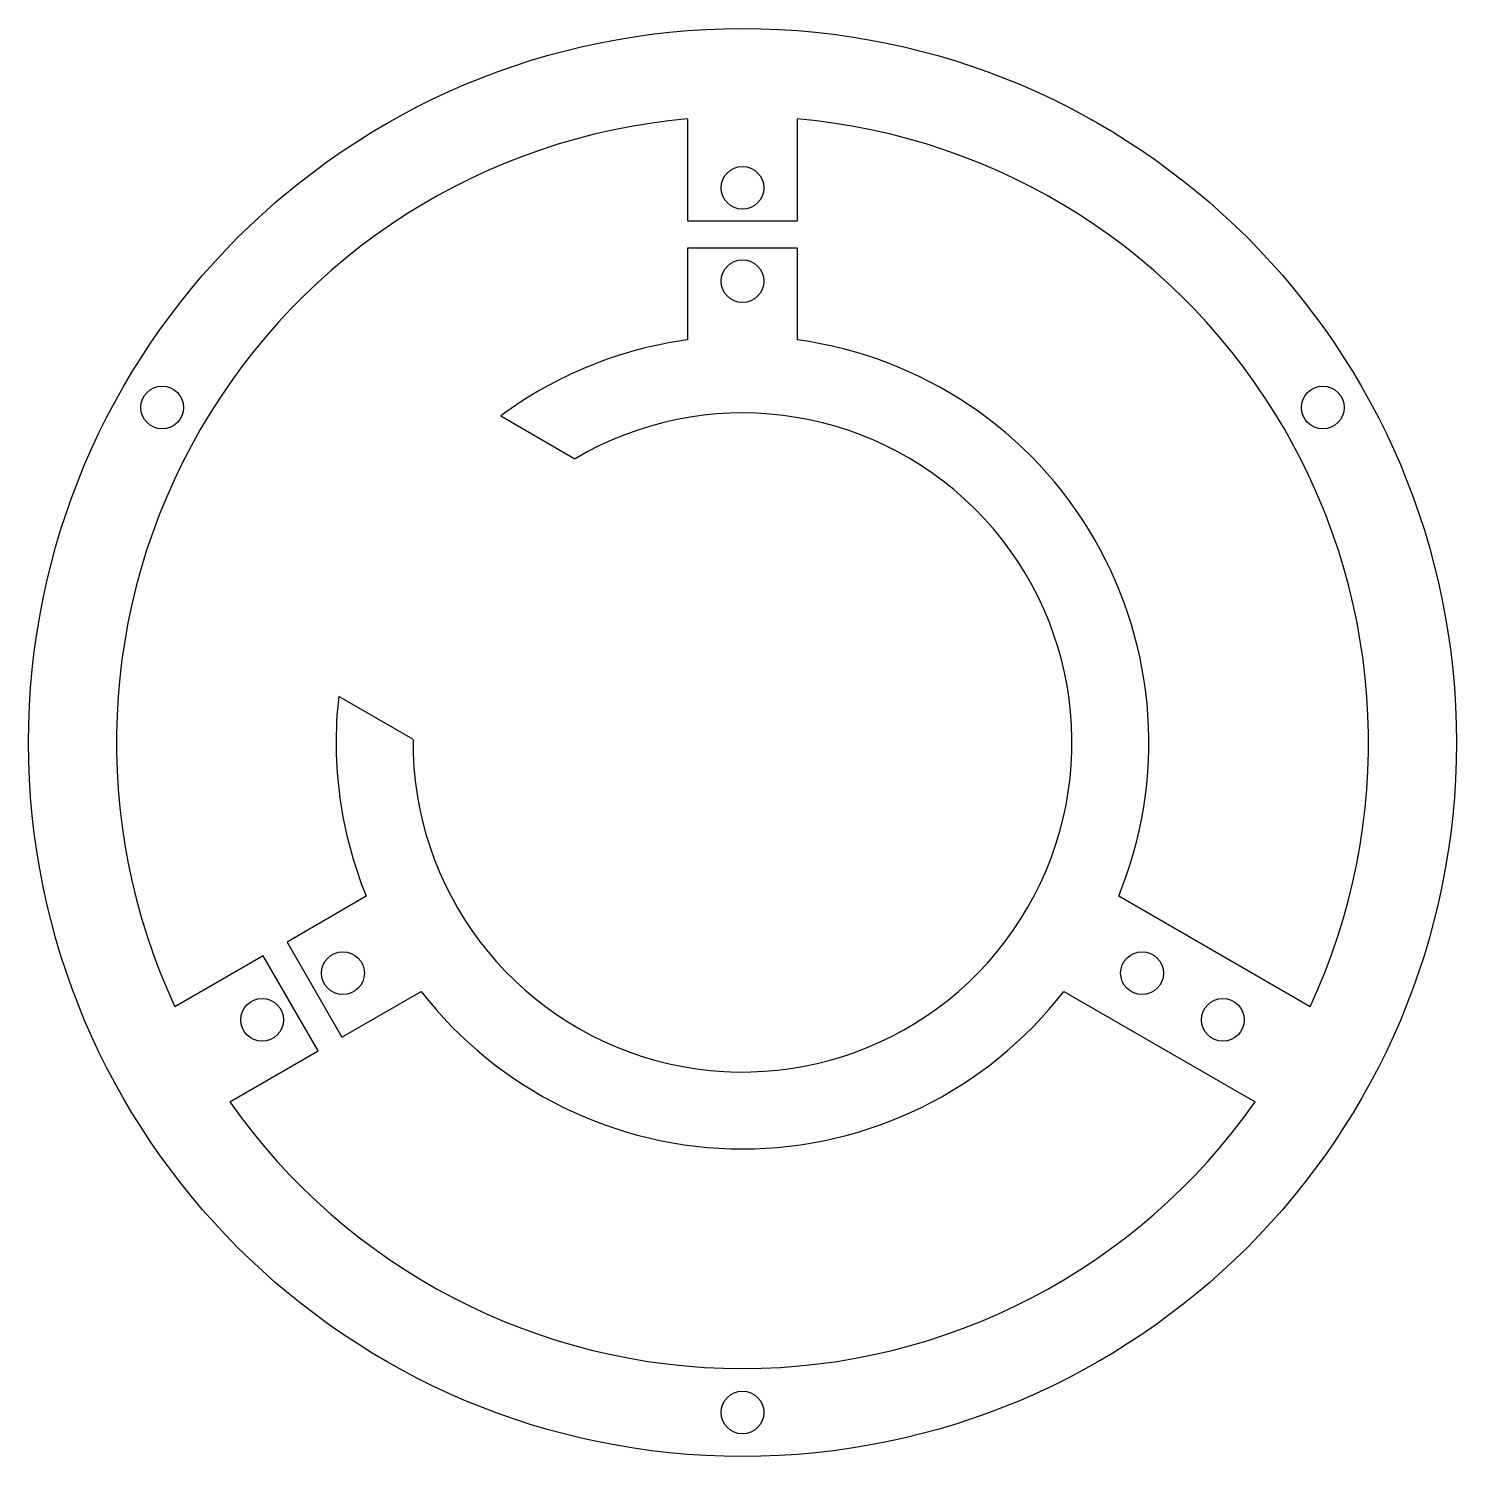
# Model space of a CAD drawing. Header units: millimetres. Extents: x -130 to 130, y -130 to 130.
import ezdxf

# ---------------------------------------------------------------- set-up
doc = ezdxf.new("R2010")
doc.units = ezdxf.units.MM
doc.layers.add('frame1_outline', color=7, linetype='Continuous')

msp = doc.modelspace()

# ---------------------------------------------------------------- linework, layer by layer
at = {"layer": 'frame1_outline'}
for p, q in [((-10, 113.56), (-10, 95)), ((10, 95), (10, 113.56)), ((-10, 95), (10, 95)), ((-10, 90), (-10, 73.32)), ((10, 90), (-10, 90)), ((10, 73.32), (10, 90)), ((-44.02, 59.48), (-30.5, 51.67)), ((-60, 0.58), (-73.52, 8.39)), ((-68.5, -28), (-82.94, -36.34)), ((103.35, -48.12), (68.5, -28)), ((-82.94, -36.34), (-72.94, -53.66)), ((-87.27, -38.84), (-103.35, -48.12)), ((-77.27, -56.16), (-87.27, -38.84)), ((-72.94, -53.66), (-58.5, -45.32)), ((58.5, -45.32), (93.35, -65.44)), ((-93.35, -65.44), (-77.27, -56.16))]:
    msp.add_line(p, q, dxfattribs=at)
for centre, radius in [((0, 0), 130), ((0, 101), 3.9), ((0, 84), 3.9), ((-105.66, 61), 3.9), ((105.66, 61), 3.9), ((-72.75, -42), 3.9), ((72.75, -42), 3.9), ((-87.47, -50.5), 3.9), ((87.47, -50.5), 3.9), ((0, -122), 3.9)]:
    msp.add_circle(centre, radius, dxfattribs=at)
for radius, start, end in [(114, -264.9676, -155.0324), (114, -24.9676, 84.9676), (74, 97.7664, 126.5063), (74, 337.7664, 442.2336), (60, -180.5498, 120.5498), (74, 173.4937, 202.2336), (74, 217.7664, 322.2336), (114, -144.9676, -35.0324)]:
    msp.add_arc((0, 0), radius, start, end, dxfattribs=at)

doc.saveas('drawing.dxf')
